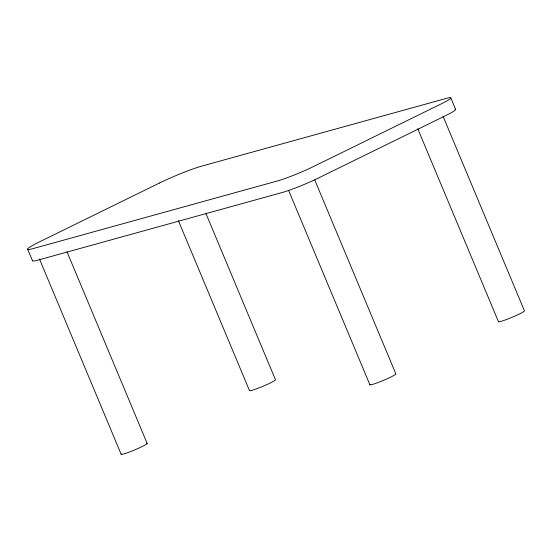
<?xml version="1.0" encoding="UTF-8"?>
<svg xmlns="http://www.w3.org/2000/svg" width="552" height="552" viewBox="0 0 552 552"><rect width="100%" height="100%" fill="white"/><g stroke="black" fill="none" stroke-linecap="round" stroke-linejoin="round"><path stroke-width="0.83" d="M450.839 97.987L455.662 109.531M442.994 116.099L524.4 310.714A14.124 1.228 -22.7 0 1 511.235 317.655A14.124 1.228 -22.7 0 1 498.546 321.388M417.747 128.74L498.49 321.761M314.75 179.959L395.825 373.78A14.124 1.228 -22.7 0 1 382.667 380.721A14.124 1.228 -22.7 0 1 369.971 384.454M288.51 190.219L369.916 384.827M205.979 213.617L275.42 379.631A14.124 1.228 -22.7 0 1 262.262 386.579A14.124 1.228 -22.7 0 1 249.566 390.312M178.406 220.696L249.511 390.678M67.02 251.864L147.101 443.297M39.447 258.936L121.192 454.344M27.6 249.111L32.43 260.654M146.273 443.304A14.124 1.228 -22.7 0 1 135.64 449.521A14.124 1.228 -22.7 0 1 121.24 453.972M32.727 260.151A30.595 2.663 -22.7 0 0 37.991 260.116L282.1 192.538A28.097 2.449 -22.7 0 0 318.38 178.048L446.106 115.396A25.633 2.236 -22.7 0 0 454.958 109.199M159.369 183.071L39.006 242.107A30.595 2.663 -22.7 0 0 33.161 248.572L277.27 181.001A28.097 2.449 -22.7 0 0 313.557 166.504L441.283 103.859A25.633 2.236 -22.7 0 0 446.175 98.442L202.073 166.014A33.065 2.884 -22.7 0 0 159.369 183.071"/></g></svg>
